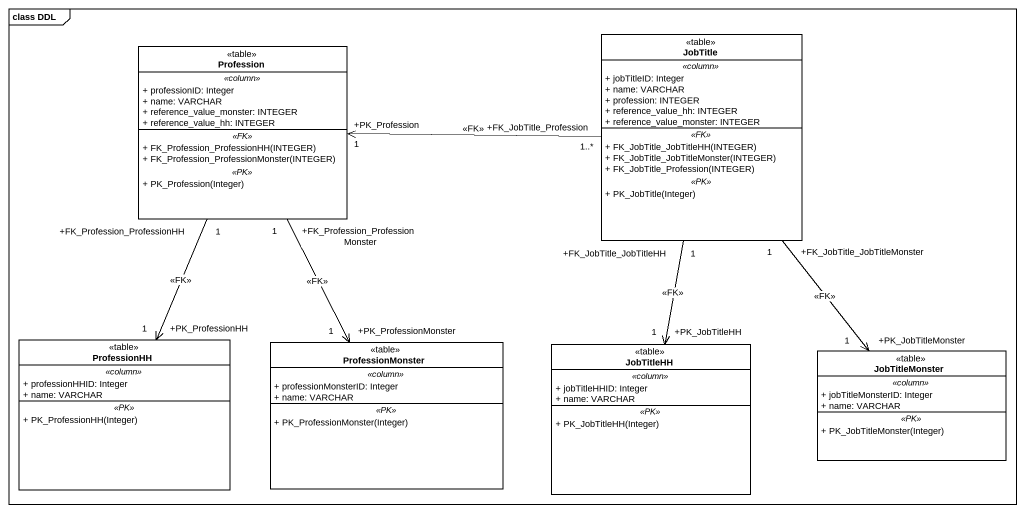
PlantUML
@startuml
mainframe class DDL
hide circle
hide empty members
skinparam classAttributeIconSize 0
class Profession <<table>> {
  .. <<column>> ..
  + professionID: Integer
  + name: VARCHAR
  + reference_value_monster: INTEGER
  + reference_value_hh: INTEGER
  .. <<FK>> ..
  + FK_Profession_ProfessionHH(INTEGER)
  + FK_Profession_ProfessionMonster(INTEGER)
  .. <<PK>> ..
  + PK_Profession(Integer)
}
class JobTitle <<table>> {
  .. <<column>> ..
  + jobTitleID: Integer
  + name: VARCHAR
  + profession: INTEGER
  + reference_value_hh: INTEGER
  + reference_value_monster: INTEGER
  .. <<FK>> ..
  + FK_JobTitle_JobTitleHH(INTEGER)
  + FK_JobTitle_JobTitleMonster(INTEGER)
  + FK_JobTitle_Profession(INTEGER)
  .. <<PK>> ..
  + PK_JobTitle(Integer)
}
class ProfessionHH <<table>> {
  .. <<column>> ..
  + professionHHID: Integer
  + name: VARCHAR
  .. <<PK>> ..
  + PK_ProfessionHH(Integer)
}
class ProfessionMonster <<table>> {
  .. <<column>> ..
  + professionMonsterID: Integer
  + name: VARCHAR
  .. <<PK>> ..
  + PK_ProfessionMonster(Integer)
}
class JobTitleHH <<table>> {
  .. <<column>> ..
  + jobTitleHHID: Integer
  + name: VARCHAR
  .. <<PK>> ..
  + PK_JobTitleHH(Integer)
}
class JobTitleMonster <<table>> {
  .. <<column>> ..
  + jobTitleMonsterID: Integer
  + name: VARCHAR
  .. <<PK>> ..
  + PK_JobTitleMonster(Integer)
}
Profession "+FK_Profession_ProfessionHH\n1" --> "+PK_ProfessionHH\n1" ProfessionHH : <<FK>>
Profession "+FK_Profession_ProfessionMonster\n1" --> "+PK_ProfessionMonster\n1" ProfessionMonster : <<FK>>
JobTitle "+FK_JobTitle_Profession\n1..*" -left-> "+PK_Profession\n1" Profession : <<FK>>
JobTitle "+FK_JobTitle_JobTitleHH\n1" --> "+PK_JobTitleHH\n1" JobTitleHH : <<FK>>
JobTitle "+FK_JobTitle_JobTitleMonster\n1" --> "+PK_JobTitleMonster\n1" JobTitleMonster : <<FK>>
@enduml
